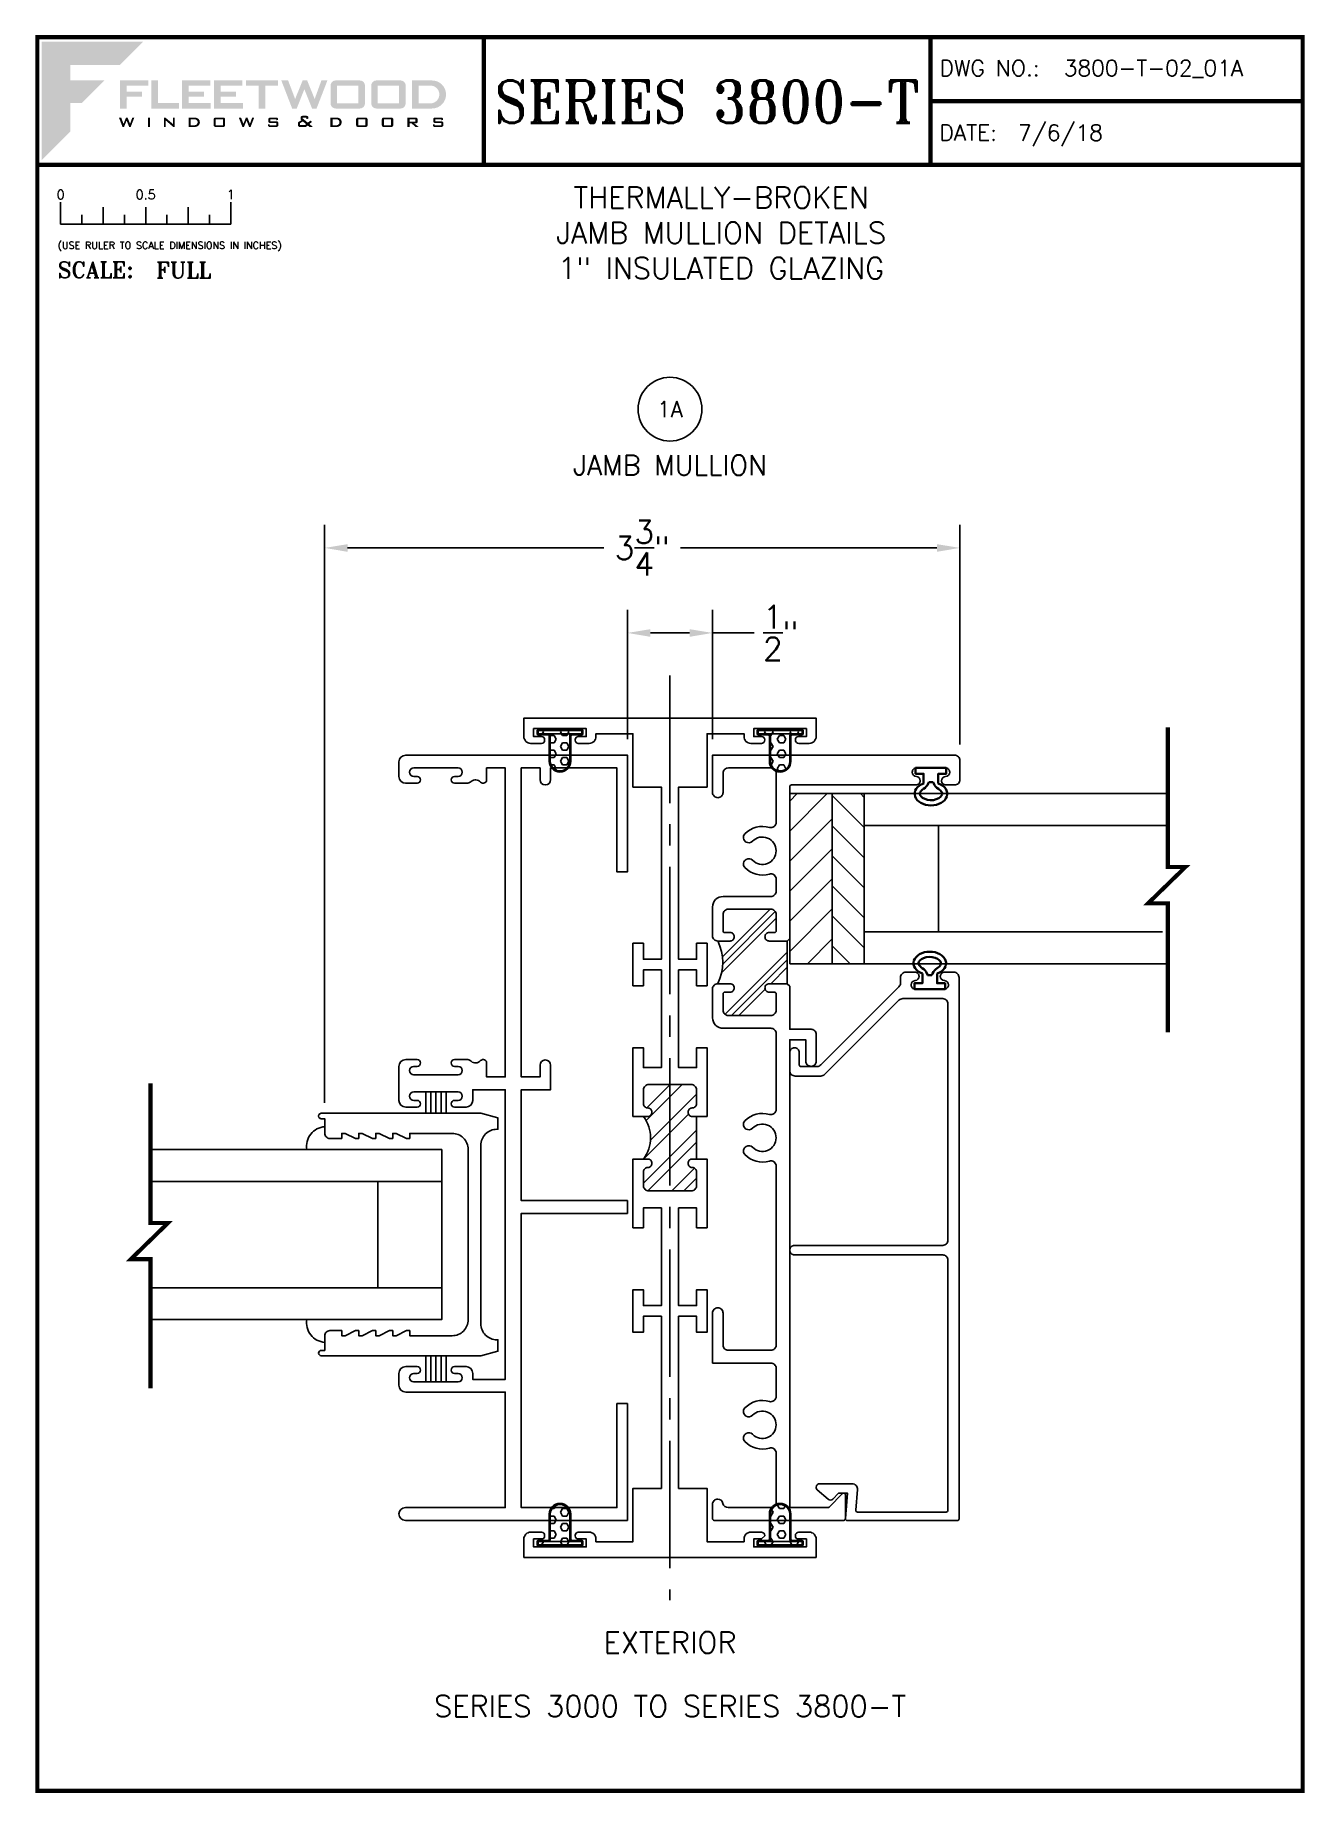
# Paper-space layout 'DETAIL 1A' of a CAD drawing. Extents: x 0.3 to 7.8, y 0.1 to 10.4.
# The model-space entities are those that its viewports show. They can reach past a viewport. Long polylines and large blocks are cut down to what shows.
import ezdxf
from ezdxf.enums import TextEntityAlignment as Align

# ---------------------------------------------------------------- set-up
doc = ezdxf.new("R2010")
doc.units = 0
doc.header["$MEASUREMENT"] = 0
doc.linetypes.add('CENTER2', pattern=[1.125, 0.75, -0.125, 0.125, -0.125])
doc.layers.get('0').update_dxf_attribs({"linetype": 'CONTINUOUS'})
doc.layers.get('Defpoints').update_dxf_attribs({"linetype": 'CONTINUOUS'})
for name, color, linetype in [('Ballons', 7, 'CONTINUOUS'), ('DIM', 7, 'CONTINUOUS'), ('FRAME', 1, 'CONTINUOUS'), ('GLASS', 7, 'CONTINUOUS'), ('SEAL', 7, 'CONTINUOUS'), ('SETTING BLOCKS', 7, 'CONTINUOUS'), ('TEXT', 7, 'CONTINUOUS'), ('VENT', 5, 'CONTINUOUS')]:
    doc.layers.add(name, color=color, linetype=linetype)
doc.layers.add('PROFILE NUMBER', color=150, linetype='CONTINUOUS', lineweight=35)
doc.layers.add('VP', color=40, linetype='CONTINUOUS', plot=False)
doc.layers.get('VP').off()
doc.styles.add('ROMANS', font='romans')
doc.styles.add('ROMANT', font='romant')
doc.styles.add('SIMPLEX-094', font='simplex.shx', dxfattribs={"height": 0.094})
doc.styles.get("Standard").update_dxf_attribs({"font": 'simplex.shx'})
doc.dimstyles.new('FULL SCALE', dxfattribs={"dimscale": 0.75, "dimtxt": 0.18, "dimasz": 0.18, "dimexe": 0.18, "dimexo": 0.125, "dimgap": 0.09, "dimtad": 0, "dimtih": 1, "dimtoh": 1, "dimdec": 4, "dimzin": 0, "dimdsep": 46, "dimlunit": 4, "dimtxsty": 'Standard', "dimcen": 0.09, "dimadec": 0, "dimazin": 0, "dimtfac": 1, "dimtdec": 4, "dimtofl": 0, "dimtmove": 0, "dimatfit": 3, "dimfxl": 0, "dimtolj": 1, "dimtzin": 0, "dimarcsym": 0})

# ---------------------------------------------------------------- blocks, each defined once
blk = doc.blocks.new('sectball')
blk.add_circle((0, 0), 0.125)
blk.add_attdef('NO', text='', height=0.062).set_placement((0, 0), align=Align.MIDDLE_CENTER)
for tag, p in [('LINE1', (0, -0.2588)), ('LINE2', (0, -0.3864)), ('LINE3', (0, -0.5214))]:
    blk.add_attdef(tag, text='', height=0.078).set_placement(p, align=Align.CENTER)
blk = doc.blocks.new('*D125')
at = {"color": 0, "lineweight": -2}
for p, q in [((2.002, 4.171), (2.002, 7.569)), ((5.736, 6.278), (5.736, 7.569)), ((2.137, 7.434), (3.644, 7.434)), ((5.601, 7.434), (4.094, 7.434))]:
    blk.add_line(p, q, dxfattribs=at)
at = {"color": 0}
for points in [[(2.137, 7.456), (2.137, 7.411), (2.002, 7.434)], [(5.601, 7.456), (5.601, 7.411), (5.736, 7.434)]]:
    blk.add_solid(points, dxfattribs=at)
at = {"layer": 'Defpoints', "color": 0}
for p in [(2.002, 7.434), (5.736, 6.184), (2.002, 4.077)]:
    blk.add_point(p, dxfattribs=at)
at = {"color": 0, "insert": (3.869, 7.434), "char_height": 0.135, "attachment_point": 5}
blk.add_mtext('\\A1;3{\\H1.000000x;\\S3/4;}"', dxfattribs=at)
blk = doc.blocks.new('*D126')
at = {"layer": 'Defpoints', "color": 0}
for p in [(4.282, 6.934), (3.782, 6.215), (4.282, 6.215)]:
    blk.add_point(p, dxfattribs=at)
at = {"layer": 'DIM', "color": 0, "lineweight": -2}
for p, q in [((3.782, 6.309), (3.782, 7.069)), ((4.282, 6.309), (4.282, 7.069)), ((3.917, 6.934), (4.147, 6.934)), ((4.282, 6.934), (4.526, 6.934))]:
    blk.add_line(p, q, dxfattribs=at)
at = {"layer": 'DIM', "color": 0}
for points in [[(3.917, 6.956), (3.917, 6.911), (3.782, 6.934)], [(4.147, 6.956), (4.147, 6.911), (4.282, 6.934)]]:
    blk.add_solid(points, dxfattribs=at)
at = {"layer": 'DIM', "color": 0, "insert": (4.683, 6.934), "char_height": 0.135, "attachment_point": 5}
blk.add_mtext('\\A1;{\\H1.000000x;\\S1/2;}"', dxfattribs=at)
blk = doc.blocks.new('Fleetwood_Logo_6-10-15')
h = blk.add_hatch(color=154)
h.dxf.hatch_style = 1
h.paths.add_polyline_path([(0.2526, -0.0017), (0.0019, -0.0017), (0.0019, -0.2942), (0.0725, -0.2236), (0.0725, -0.1535), (0.1007, -0.1535), (0.1567, -0.0976), (0.0725, -0.0976), (0.0725, -0.0596), (0.1946, -0.0596)])
h = blk.add_hatch(color=251)
h.dxf.hatch_style = 1
h.paths.add_polyline_path([(0.2487, -0.1256), (0.2112, -0.1256), (0.2112, -0.1102), (0.2647, -0.1102), (0.2647, -0.0976), (0.1946, -0.0976), (0.1946, -0.1667), (0.2112, -0.1667), (0.2112, -0.1377), (0.2487, -0.1377)])
h = blk.add_hatch(color=251)
h.dxf.hatch_style = 1
h.paths.add_polyline_path([(0.2886, -0.0976), (0.272, -0.0976), (0.272, -0.1667), (0.3401, -0.1667), (0.3401, -0.1535), (0.2886, -0.1535)])
h = blk.add_hatch(color=251)
h.dxf.hatch_style = 1
h.paths.add_polyline_path([(0.4175, -0.0976), (0.3474, -0.0976), (0.3474, -0.1667), (0.4185, -0.1667), (0.4185, -0.1534), (0.364, -0.1534), (0.364, -0.1377), (0.4015, -0.1377), (0.4015, -0.1256), (0.364, -0.1256), (0.364, -0.1102), (0.4175, -0.1102)])
h = blk.add_hatch(color=251)
h.dxf.hatch_style = 1
h.paths.add_polyline_path([(0.4965, -0.0976), (0.4264, -0.0976), (0.4264, -0.1667), (0.4975, -0.1667), (0.4975, -0.1534), (0.443, -0.1534), (0.443, -0.1377), (0.4804, -0.1377), (0.4804, -0.1256), (0.443, -0.1256), (0.443, -0.1102), (0.4965, -0.1102)])
h = blk.add_hatch(color=251)
h.dxf.hatch_style = 1
h.paths.add_polyline_path([(0.5842, -0.0976), (0.5054, -0.0976), (0.5054, -0.1102), (0.5365, -0.1102), (0.5365, -0.1667), (0.5531, -0.1667), (0.5531, -0.1102), (0.5842, -0.1102)])
h = blk.add_hatch(color=251)
h.dxf.hatch_style = 1
h.paths.add_polyline_path([(0.6089, -0.0976), (0.5921, -0.0976), (0.6188, -0.1667), (0.63, -0.1667), (0.6489, -0.1192), (0.6679, -0.1667), (0.6789, -0.1667), (0.7056, -0.0976), (0.6908, -0.0976), (0.6742, -0.1433), (0.6558, -0.0976), (0.6446, -0.0976), (0.6261, -0.1433)])
h = blk.add_hatch(color=251)
h.dxf.hatch_style = 1
h.paths.add_polyline_path([(0.7853, -0.0976), (0.726, -0.0976, 0.414214), (0.7133, -0.1102), (0.7133, -0.154, 0.414214), (0.726, -0.1667), (0.7853, -0.1667, 0.414214), (0.798, -0.154), (0.798, -0.1102, 0.414214)])
h.paths.add_polyline_path([(0.7819, -0.1102), (0.7819, -0.154), (0.7294, -0.154), (0.7294, -0.1102)], flags=16)
h = blk.add_hatch(color=251)
h.dxf.hatch_style = 1
h.paths.add_polyline_path([(0.8856, -0.0976), (0.8262, -0.0976, 0.414214), (0.8136, -0.1102), (0.8136, -0.154, 0.414214), (0.8262, -0.1667), (0.8856, -0.1667, 0.414214), (0.8982, -0.154), (0.8982, -0.1102, 0.414214)])
h.paths.add_polyline_path([(0.8822, -0.1102), (0.8822, -0.154), (0.8296, -0.154), (0.8296, -0.1102)], flags=16)
h = blk.add_hatch(color=251)
h.dxf.hatch_style = 1
h.paths.add_polyline_path([(0.9632, -0.0976), (0.914, -0.0976), (0.914, -0.1667), (0.9632, -0.1667, 1)])
h.paths.add_polyline_path([(0.9301, -0.1102), (0.9593, -0.1102, -1), (0.9593, -0.154), (0.9301, -0.154)], flags=16)
h = blk.add_hatch(color=7)
h.dxf.hatch_style = 1
h.paths.add_polyline_path([(0.2301, -0.1891), (0.2251, -0.1891), (0.2196, -0.2043), (0.2134, -0.1891), (0.2097, -0.1891), (0.2035, -0.2043), (0.1978, -0.1891), (0.1922, -0.1891), (0.2011, -0.2121), (0.2048, -0.2121), (0.2112, -0.1963), (0.2175, -0.2121), (0.2212, -0.2121)])
h = blk.add_hatch(color=7)
h.dxf.hatch_style = 1
h.paths.add_polyline_path([(0.2691, -0.1891), (0.2637, -0.1891), (0.2637, -0.2118), (0.2637, -0.2121), (0.2691, -0.2121)])
h = blk.add_hatch(color=7)
h.dxf.hatch_style = 1
h.paths.add_polyline_path([(0.3077, -0.1964), (0.3259, -0.2121), (0.3298, -0.2121), (0.3298, -0.1891), (0.325, -0.1891), (0.325, -0.2047), (0.3067, -0.1891), (0.3029, -0.1891), (0.3029, -0.2121), (0.3077, -0.2121)])
h = blk.add_hatch(color=7)
h.dxf.hatch_style = 1
h.paths.add_polyline_path([(0.3801, -0.1891), (0.3637, -0.1891), (0.3637, -0.2121), (0.3801, -0.2121, 1)])
h.paths.add_polyline_path([(0.3691, -0.2079), (0.3691, -0.1933), (0.3788, -0.1933, -1), (0.3788, -0.2079)], flags=16)
h = blk.add_hatch(color=7)
h.dxf.hatch_style = 1
h.paths.add_polyline_path([(0.4537, -0.2079), (0.4537, -0.1933, 0.414214), (0.4495, -0.1891), (0.4297, -0.1891, 0.414214), (0.4255, -0.1933), (0.4255, -0.2079, 0.414214), (0.4297, -0.2121), (0.4495, -0.2121, 0.414214)])
h.paths.add_polyline_path([(0.4308, -0.2079), (0.4308, -0.1933), (0.4484, -0.1933), (0.4484, -0.2079)], flags=16)
h = blk.add_hatch(color=7)
h.dxf.hatch_style = 1
h.paths.add_polyline_path([(0.5253, -0.1891), (0.5203, -0.1891), (0.5148, -0.2043), (0.5087, -0.1891), (0.5049, -0.1891), (0.4988, -0.2043), (0.493, -0.1891), (0.4874, -0.1891), (0.4963, -0.2121), (0.5001, -0.2121), (0.5064, -0.1963), (0.5127, -0.2121), (0.5164, -0.2121)])
h = blk.add_hatch(color=7)
h.dxf.hatch_style = 1
h.paths.add_polyline_path([(0.5801, -0.1891), (0.5643, -0.1891, 0.414214), (0.56, -0.1933), (0.56, -0.1981, 0.414214), (0.5643, -0.2024), (0.58, -0.2024), (0.58, -0.2078), (0.5637, -0.2078), (0.5637, -0.2052), (0.5591, -0.2062), (0.5591, -0.2078, 0.414214), (0.5634, -0.2121), (0.5805, -0.2121, 0.414214), (0.5848, -0.2078), (0.5848, -0.2024, 0.414214), (0.5805, -0.1982), (0.5648, -0.1982), (0.5648, -0.193), (0.5798, -0.193), (0.5798, -0.1958), (0.5843, -0.1948), (0.5843, -0.1933, 0.414214)])
h = blk.add_hatch(color=7)
h.dxf.hatch_style = 1
h.paths.add_polyline_path([(0.645, -0.1913, -0.222262), (0.6447, -0.1906), (0.6447, -0.1892), (0.6535, -0.1892), (0.6535, -0.193), (0.6587, -0.1918), (0.6587, -0.189, 0.414214), (0.6544, -0.1847), (0.6437, -0.1847, 0.414214), (0.6394, -0.189), (0.6394, -0.1922, 0.222262), (0.6407, -0.1948), (0.6415, -0.1955), (0.6345, -0.1998, 0.260684), (0.6329, -0.2027), (0.6329, -0.2078, 0.414214), (0.6372, -0.2121), (0.6514, -0.2121, 0.17577), (0.6536, -0.2113), (0.657, -0.2085), (0.6614, -0.2121), (0.6699, -0.2121), (0.6613, -0.2049), (0.6676, -0.1997), (0.6637, -0.1964), (0.6574, -0.2017)])
h.paths.add_polyline_path([(0.6532, -0.2052), (0.6509, -0.2072, -0.17577), (0.6502, -0.2074), (0.6382, -0.2074), (0.6382, -0.2033, -0.260684), (0.6387, -0.2025), (0.6451, -0.1985)], flags=16)
h = blk.add_hatch(color=7)
h.dxf.hatch_style = 1
h.paths.add_polyline_path([(0.7294, -0.1891), (0.713, -0.1891), (0.713, -0.2121), (0.7294, -0.2121, 1)])
h.paths.add_polyline_path([(0.7184, -0.2079), (0.7184, -0.1933), (0.7281, -0.1933, -1), (0.7281, -0.2079)], flags=16)
h = blk.add_hatch(color=7)
h.dxf.hatch_style = 1
h.paths.add_polyline_path([(0.8045, -0.2079), (0.8045, -0.1933, 0.414214), (0.8003, -0.1891), (0.7805, -0.1891, 0.414214), (0.7763, -0.1933), (0.7763, -0.2079, 0.414214), (0.7805, -0.2121), (0.8003, -0.2121, 0.414214)])
h.paths.add_polyline_path([(0.7816, -0.2079), (0.7816, -0.1933), (0.7992, -0.1933), (0.7992, -0.2079)], flags=16)
h = blk.add_hatch(color=7)
h.dxf.hatch_style = 1
h.paths.add_polyline_path([(0.8678, -0.2079), (0.8678, -0.1933, 0.414214), (0.8636, -0.1891), (0.8438, -0.1891, 0.414214), (0.8396, -0.1933), (0.8396, -0.2079, 0.414214), (0.8438, -0.2121), (0.8636, -0.2121, 0.414214)])
h.paths.add_polyline_path([(0.8449, -0.2079), (0.8449, -0.1933), (0.8624, -0.1933), (0.8624, -0.2079)], flags=16)
h = blk.add_hatch(color=7)
h.dxf.hatch_style = 1
h.paths.add_polyline_path([(0.9277, -0.1993), (0.9277, -0.1933, 0.414214), (0.9235, -0.1891), (0.9028, -0.1891), (0.9028, -0.2121), (0.9082, -0.2121), (0.9082, -0.2035), (0.9131, -0.2035), (0.9224, -0.2121), (0.9303, -0.2121), (0.9197, -0.2035), (0.9235, -0.2035, 0.414214)])
h.paths.add_polyline_path([(0.9082, -0.1993), (0.9082, -0.1933), (0.9214, -0.1933, -0.414214), (0.9224, -0.1943), (0.9224, -0.1983, -0.414214), (0.9214, -0.1993)], flags=16)
h = blk.add_hatch(color=7)
h.dxf.hatch_style = 1
h.paths.add_polyline_path([(0.9867, -0.1982), (0.971, -0.1982), (0.971, -0.193), (0.9859, -0.193), (0.9859, -0.1958), (0.9905, -0.1948), (0.9905, -0.1933, 0.414214), (0.9863, -0.1891), (0.9705, -0.1891, 0.414214), (0.9662, -0.1933), (0.9662, -0.1981, 0.414214), (0.9705, -0.2024), (0.9862, -0.2024), (0.9862, -0.2078), (0.9699, -0.2078), (0.9699, -0.2052), (0.9653, -0.2062), (0.9653, -0.2078, 0.414214), (0.9696, -0.2121), (0.9867, -0.2121, 0.414214), (0.991, -0.2078), (0.991, -0.2024, 0.414214)])
blk = doc.blocks.new('A-SIZE_P')
at = {"const_width": 0.025}
blk.add_lwpolyline([(0.313, 0.125), (7.751, 0.125), (7.751, 10.437), (0.313, 10.437)], close=True, dxfattribs=at)
for points in [[(2.938, 10.437), (2.938, 9.687)], [(5.563, 10.437), (5.563, 9.687)], [(5.563, 10.062), (7.751, 10.062)], [(0.313, 9.687), (7.751, 9.687)]]:
    blk.add_lwpolyline(points, dxfattribs=at)
at = {"xscale": 2.387023416083395, "yscale": 2.387023416083395, "zscale": 2.387023416083395}
blk.add_blockref('Fleetwood_Logo_6-10-15', (0.334, 10.416), dxfattribs=at)
for s, style, p in [('DWG NO.:', 'SIMPLEX-094', (5.617, 10.209)), ('DATE:', 'SIMPLEX-094', (5.616, 9.829)), ('SCALE:', 'ROMANT', (0.433, 9.022))]:
    blk.add_text(s, height=0.094, dxfattribs=dict(style=style)).set_placement(p)
for tag, p, style in [('DWG_NO', (6.346, 10.209), 'SIMPLEX-094'), ('DATE', (6.077, 9.829), 'SIMPLEX-094'), ('SCALE', (1.011, 9.02), 'ROMANT')]:
    blk.add_attdef(tag, p, '', height=0.094, dxfattribs=dict(style=style))
for tag, height, style, width, p, p2 in [('DWG_NO_F', 0.094, 'SIMPLEX-094', 1.745692, (6.347, 10.209), (7.683, 10.209)), ('PRODUCT', 0.25, 'ROMANT', 1.390728, (3.001, 9.934), (5.5, 9.934))]:
    blk.add_attdef(tag, text='', height=height, dxfattribs=dict(style=style, width=width)).set_placement(p, p2, align=Align.FIT)
blk = doc.blocks.new('Full')
for p, q in [((0.137, -0.219), (0.137, -0.35)), ((0.262, -0.294), (0.262, -0.35)), ((0.387, -0.249), (0.387, -0.35)), ((0.512, -0.294), (0.512, -0.35)), ((0.637, -0.249), (0.637, -0.35)), ((0.762, -0.294), (0.762, -0.35)), ((0.887, -0.249), (0.887, -0.35)), ((1.012, -0.294), (1.012, -0.35)), ((1.137, -0.219), (1.137, -0.35)), ((0.137, -0.35), (1.137, -0.35))]:
    blk.add_line(p, q)
for s, p in [('0', (0.137, -0.219)), ('0.5', (0.637, -0.219)), ('1', (1.137, -0.219))]:
    blk.add_text(s, height=0.055).set_placement(p, align=Align.BOTTOM_CENTER)
at = {"style": 'ROMANS'}
blk.add_text('(USE RULER TO SCALE DIMENSIONS IN INCHES)', height=0.04115, dxfattribs=at).set_placement((0.12, -0.495))
blk = doc.blocks.new('3801 1 INCH GLASS STOP')
blk.add_lwpolyline([(2.741, 0.327, -0.414214), (2.769, 0.299, -0.414214), (2.741, 0.271), (2.669, 0.271, 0.414214), (2.659, 0.261), (2.659, 0.167, 0.198912), (2.668, 0.145), (3.128, -0.315, 0.198912), (3.15, -0.324), (3.183, -0.324, -0.414214), (3.214, -0.355), (3.214, -0.408, -0.414214), (3.189, -0.433, -0.399638), (3.164, -0.41, 0.400364), (3.139, -0.386, 0.414214), (3.114, -0.411), (3.114, -0.581, 0.414214), (3.139, -0.606), (3.139, -0.606, 0.399638), (3.164, -0.582, -0.399638), (3.189, -0.558, -0.414214), (3.214, -0.583), (3.214, -0.637, -0.414214), (3.183, -0.668), (-0.001, -0.668, -0.414214), (-0.011, -0.658), (-0.011, -0.01, -0.440011), (0, 0), (0.149, -0.013), (0.149, 0.04), (0.115, 0.074, -0.395486), (0.114, 0.102), (0.17, 0.165, -0.691708), (0.205, 0.152), (0.205, -0.04, -0.440011), (0.171, -0.071), (0.05, -0.061, 0.440011), (0.039, -0.071), (0.039, -0.593, 0.414214), (0.049, -0.603), (1.52, -0.603, 0.414214), (1.551, -0.572), (1.551, 0.299, -0.414214), (1.579, 0.327, -0.414214), (1.607, 0.299), (1.607, -0.572, 0.414214), (1.638, -0.603), (3.027, -0.603, 0.414214), (3.058, -0.572), (3.058, -0.337, 0.198912), (3.049, -0.315), (2.612, 0.122, -0.198912), (2.603, 0.144), (2.603, 0.296, -0.414214), (2.634, 0.327)], format="xyb", close=True)
blk = doc.blocks.new('3008 FIXED STILE')
blk.add_lwpolyline([(-0.843, 0.596, 0.414214), (-0.812, 0.565), (-0.743, 0.565), (-0.743, 0.595), (-0.723, 0.595), (-0.663, 0.565), (-0.643, 0.565), (-0.643, 0.595), (-0.623, 0.595), (-0.563, 0.565), (-0.543, 0.565), (-0.543, 0.595), (-0.523, 0.595), (-0.463, 0.565), (-0.443, 0.565), (-0.443, 0.595), (-0.423, 0.595), (-0.363, 0.565), (-0.343, 0.565), (-0.343, 0.595), (-0.094, 0.595, -0.414214), (0, 0.501), (0, -0.501, -0.414214), (-0.094, -0.595), (-0.343, -0.595), (-0.343, -0.565), (-0.363, -0.565), (-0.423, -0.595), (-0.443, -0.595), (-0.443, -0.565), (-0.463, -0.565), (-0.523, -0.595), (-0.543, -0.595), (-0.543, -0.565), (-0.563, -0.565), (-0.623, -0.595), (-0.643, -0.595), (-0.643, -0.565), (-0.663, -0.565), (-0.723, -0.595), (-0.743, -0.595), (-0.743, -0.565), (-0.812, -0.565, 0.414214), (-0.843, -0.596), (-0.843, -0.681), (-0.863, -0.681, 0.999996), (-0.863, -0.713), (0.075, -0.713), (0.175, -0.686205), (0.175, -0.619), (0.169, -0.619, -0.414214), (0.075, -0.525), (0.075, 0.525, -0.414214), (0.169, 0.619), (0.175, 0.619), (0.175, 0.686205), (0.075, 0.713), (-0.862942, 0.713, 1.001828), (-0.863, 0.681), (-0.843, 0.681)], format="xyb", close=True)
blk = doc.blocks.new('A$C3BF656AD')
at = {"layer": 'SETTING BLOCKS'}
h = blk.add_hatch(dxfattribs=at)
h.set_pattern_fill('ANSI31', color=256, scale=0.25, angle=90, style=0)
h.set_pattern_definition([(135, (0.820812, -8.054306), (-0.02209709, -0.02209709), [])])
h.paths.add_polyline_path([(0, 0.0625), (0.25, 0.0625), (0.25, 0.1095), (0, 0.1095)])
h = blk.add_hatch(dxfattribs=at)
h.set_pattern_fill('ANSI31', color=256, scale=0.25, style=0)
h.set_pattern_definition([(45, (-2.098375, -8.085556), (-0.02209709, 0.02209709), [])])
h.paths.add_polyline_path([(0, 0), (0.25, 0), (0.25, 0.0625), (0, 0.0625)])
for points in [[(0, 0.0625), (0, 0.1095), (0.25, 0.1095), (0.25, 0.0625)], [(0, 0), (0, 0.0625), (0.25, 0.0625), (0.25, 0)]]:
    blk.add_lwpolyline(points, close=True, dxfattribs=at)
blk = doc.blocks.new('3082 THERMAL MULLION')
h = blk.add_hatch()
h.set_pattern_fill('ANSI32', color=256, scale=0.4, style=0)
h.set_pattern_definition([(45, (-18.90285, -1.32658), (-0.106066, 0.106066), []), (45, (-18.83214, -1.32658), (-0.106066, 0.106066), [])])
h.paths.add_polyline_path([(0.156, 2.5935), (0.131, 2.5935, -0.414214), (0.106, 2.6185), (0.106, 2.6195, -0.414214), (0.13, 2.6435), (0.131, 2.6435, 0.414214), (0.156, 2.6685), (0.156, 2.7505, 0.414214), (0.125, 2.7815), (-0.125, 2.7815, 0.414214), (-0.156, 2.7505), (-0.156, 2.6685, 0.414214), (-0.131, 2.6435), (-0.13, 2.6435, -0.414214), (-0.106, 2.6195), (-0.106, 2.6185, -0.414214), (-0.131, 2.5935), (-0.156, 2.5935, -0.330037), (-0.156, 2.3435), (-0.131, 2.3435, -0.414214), (-0.106, 2.3185), (-0.106, 2.3175, -0.414214), (-0.13, 2.2935), (-0.131, 2.2935, 0.414214), (-0.156, 2.2685), (-0.156, 2.1865, 0.414214), (-0.125, 2.1555), (0.125, 2.1555, 0.414214), (0.156, 2.1865), (0.156, 2.2685, 0.414214), (0.131, 2.2935), (0.13, 2.2935, -0.414214), (0.106, 2.3175), (0.106, 2.3185, -0.414214), (0.131, 2.3435), (0.156, 2.3435)])
blk.add_line((0.156, 2.3435), (0.156, 2.5935))
for points in [[(-0.218, 4.531), (-0.05, 4.531), (-0.05, 3.518), (-0.156, 3.518), (-0.156, 3.612), (-0.218, 3.612), (-0.218, 3.362), (-0.156, 3.362), (-0.156, 3.456), (-0.05, 3.456), (-0.05, 2.8815), (-0.156, 2.8815), (-0.156, 2.9975), (-0.218, 2.9975), (-0.218, 2.5935), (-0.131, 2.5935, 0.414214), (-0.106, 2.6185), (-0.106, 2.6195, 0.414214), (-0.13, 2.6435), (-0.131, 2.6435, -0.414214), (-0.156, 2.6685), (-0.156, 2.7505, -0.414214), (-0.125, 2.7815), (0.125, 2.7815, -0.414214), (0.156, 2.7505), (0.156, 2.6685, -0.414214), (0.131, 2.6435), (0.13, 2.6435, 0.414214), (0.106, 2.6195), (0.106, 2.6185, 0.414214), (0.131, 2.5935), (0.218, 2.5935), (0.218, 2.9975), (0.156, 2.9975), (0.156, 2.8815), (0.05, 2.8815), (0.05, 3.456), (0.156, 3.456), (0.156, 3.362), (0.218, 3.362), (0.218, 3.612), (0.156, 3.612), (0.156, 3.518), (0.05, 3.518), (0.05, 4.531), (0.218, 4.531), (0.218, 4.844), (0.435, 4.844), (0.435, 4.828, 0.414214), (0.475, 4.788), (0.537, 4.788, 0.414214), (0.557, 4.808), (0.557, 4.809, 0.414214), (0.538, 4.828), (0.492, 4.828), (0.492, 4.875), (0.802, 4.875), (0.802, 4.828), (0.755, 4.828, 0.414214), (0.737, 4.81), (0.737, 4.808, 0.414214), (0.757, 4.788), (0.819, 4.788, 0.414214), (0.859, 4.828), (0.859, 4.937), (-0.859, 4.937), (-0.859, 4.828, 0.414214), (-0.819, 4.788), (-0.755, 4.788, 0.414214), (-0.737, 4.806), (-0.737, 4.81, 0.414214), (-0.755, 4.828), (-0.802, 4.828), (-0.802, 4.875), (-0.492, 4.875), (-0.492, 4.828), (-0.539, 4.828, 0.414214), (-0.557, 4.81), (-0.557, 4.806, 0.414214), (-0.539, 4.788), (-0.475, 4.788, 0.414214), (-0.435, 4.828), (-0.435, 4.844), (-0.218, 4.844)], [(0.557, 0.128), (0.557, 0.129, 0.414214), (0.537, 0.149), (0.475, 0.149, 0.414214), (0.435, 0.109), (0.435, 0.093), (0.218, 0.093), (0.218, 0.406), (0.05, 0.406), (0.05, 1.419), (0.156, 1.419), (0.156, 1.325), (0.218, 1.325), (0.218, 1.575), (0.156, 1.575), (0.156, 1.481), (0.05, 1.481), (0.05, 2.0555), (0.156, 2.0555), (0.156, 1.9395), (0.218, 1.9395), (0.218, 2.3435), (0.131, 2.3435, 0.414214), (0.106, 2.3185), (0.106, 2.3175, 0.414214), (0.13, 2.2935), (0.131, 2.2935, -0.414214), (0.156, 2.2685), (0.156, 2.1865, -0.414214), (0.125, 2.1555), (-0.125, 2.1555, -0.414214), (-0.156, 2.1865), (-0.156, 2.2685, -0.414214), (-0.131, 2.2935), (-0.13, 2.2935, 0.414214), (-0.106, 2.3175), (-0.106, 2.3185, 0.414214), (-0.131, 2.3435), (-0.218, 2.3435), (-0.218, 1.9395), (-0.156, 1.9395), (-0.156, 2.0555), (-0.05, 2.0555), (-0.05, 1.481), (-0.156, 1.481), (-0.156, 1.575), (-0.218, 1.575), (-0.218, 1.325), (-0.156, 1.325), (-0.156, 1.419), (-0.05, 1.419), (-0.05, 0.406), (-0.218, 0.406), (-0.218, 0.093), (-0.435, 0.093), (-0.435, 0.109, 0.414214), (-0.475, 0.149), (-0.539, 0.149, 0.414214), (-0.557, 0.131), (-0.557, 0.127, 0.414214), (-0.539, 0.109), (-0.492, 0.109), (-0.492, 0.062), (-0.802, 0.062), (-0.802, 0.109), (-0.755, 0.109, 0.414214), (-0.737, 0.127), (-0.737, 0.131, 0.414214), (-0.755, 0.149), (-0.819, 0.149, 0.414214), (-0.859, 0.109), (-0.859, 0), (0.859, 0), (0.859, 0.109, 0.414214), (0.819, 0.149), (0.757, 0.149, 0.414214), (0.737, 0.129), (0.737, 0.127, 0.414214), (0.755, 0.109), (0.802, 0.109), (0.802, 0.062), (0.492, 0.062), (0.492, 0.109), (0.538, 0.109)]]:
    blk.add_lwpolyline(points, format="xyb", close=True)
blk.add_arc((-0.3247, 2.4685), 0.21, 323.47039, 36.52961)
blk = doc.blocks.new('19120')
h = blk.add_hatch()
h.set_pattern_fill('HEX', scale=0.2)
h.paths.add_polyline_path([(-11.951, 24.705), (-11.951, 24.713, 1.000794), (-12.065, 24.714), (-12.065, 24.566, -0.414214), (-12.078, 24.553), (-11.938, 24.553, -0.414214), (-11.951, 24.566)])
h.paths.add_polyline_path([(-11.879, 24.55, 0.414214), (-11.882, 24.553), (-12.078, 24.553), (-12.133, 24.553, 0.414214), (-12.137, 24.55), (-12.137, 24.537, 0.414214), (-12.133, 24.533), (-11.882, 24.533, 0.414214), (-11.879, 24.537)])
for p, q in [((-12.071, 24.714), (-12.071, 24.566)), ((-12.065, 24.714), (-12.065, 24.566)), ((-11.951, 24.713), (-11.951, 24.705)), ((-11.945, 24.714), (-11.945, 24.566)), ((-11.951, 24.705), (-11.951, 24.566)), ((-12.143, 24.534), (-12.143, 24.552)), ((-12.137, 24.55), (-12.137, 24.537)), ((-12.136, 24.559), (-12.078, 24.559)), ((-12.136, 24.527), (-12.049, 24.527)), ((-12.078, 24.553), (-12.133, 24.553)), ((-12.133, 24.533), (-11.882, 24.533)), ((-12.078, 24.553), (-11.882, 24.553)), ((-12.043, 24.527), (-12.049, 24.533)), ((-12.043, 24.521), (-12.049, 24.527)), ((-12.043, 24.527), (-12.043, 24.533)), ((-12.043, 24.527), (-11.88, 24.527)), ((-11.973, 24.521), (-12.043, 24.521)), ((-11.973, 24.521), (-11.973, 24.527)), ((-11.938, 24.559), (-11.88, 24.559)), ((-11.879, 24.537), (-11.879, 24.55)), ((-11.873, 24.552), (-11.873, 24.534))]:
    blk.add_line(p, q)
for centre, radius, start, end in [((-12.008, 24.714), 0.063, 0, 180), ((-12.008, 24.714), 0.057, 359.3779, 179.3779), ((-12.136, 24.552), 0.007, 90, 180), ((-12.136, 24.534), 0.007, 180, 270), ((-12.133, 24.55), 0.0035, 90, 180), ((-12.133, 24.537), 0.0035, 180, 270), ((-11.938, 24.566), 0.013, 180, 270), ((-11.938, 24.566), 0.007, 180, 270.0001), ((-11.882, 24.537), 0.0035, 270, 0), ((-11.88, 24.534), 0.007, 270, 0)]:
    blk.add_arc(centre, radius, start, end)
at = {"extrusion": (0, 0, -1)}
for centre, radius, start, end in [((12.078, 24.566), 0.007, 180, 270), ((12.078, 24.566), 0.013, 180, 270.0001), ((11.882, 24.55), 0.0035, 90, 180), ((11.88, 24.552), 0.007, 90, 180)]:
    blk.add_arc(centre, radius, start, end, dxfattribs=at)
blk = doc.blocks.new('*U110')
h = blk.add_hatch()
h.set_pattern_fill('HEX', scale=0.2)
h.paths.add_polyline_path([(-11.951, 24.35), (-11.951, 24.342, -1.000794), (-12.065, 24.34), (-12.065, 24.488, 0.414214), (-12.078, 24.501), (-11.938, 24.501, 0.414214), (-11.951, 24.488)])
h.paths.add_polyline_path([(-11.879, 24.505, -0.414214), (-11.882, 24.501), (-12.078, 24.501), (-12.133, 24.501, -0.414214), (-12.137, 24.505), (-12.137, 24.518, -0.414214), (-12.133, 24.521), (-11.882, 24.521, -0.414214), (-11.879, 24.518)])
for p, q in [((-12.143, 24.52), (-12.143, 24.502)), ((-12.137, 24.505), (-12.137, 24.518)), ((-12.136, 24.527), (-12.049, 24.527)), ((-12.133, 24.521), (-11.882, 24.521)), ((-12.078, 24.501), (-12.133, 24.501)), ((-12.078, 24.501), (-11.882, 24.501)), ((-12.043, 24.533), (-12.049, 24.527)), ((-12.043, 24.527), (-12.049, 24.521)), ((-11.973, 24.533), (-12.043, 24.533)), ((-12.043, 24.527), (-11.88, 24.527)), ((-12.043, 24.527), (-12.043, 24.521)), ((-11.973, 24.533), (-11.973, 24.527)), ((-11.879, 24.518), (-11.879, 24.505)), ((-11.873, 24.502), (-11.873, 24.52)), ((-12.136, 24.495), (-12.078, 24.495)), ((-12.071, 24.34), (-12.071, 24.488)), ((-12.065, 24.34), (-12.065, 24.488)), ((-11.951, 24.35), (-11.951, 24.488)), ((-11.945, 24.34), (-11.945, 24.488)), ((-11.938, 24.495), (-11.88, 24.495)), ((-11.951, 24.342), (-11.951, 24.35))]:
    blk.add_line(p, q)
for centre, radius, start, end in [((-12.136, 24.52), 0.007, 90, 180), ((-12.136, 24.502), 0.007, 180, 270), ((-12.133, 24.518), 0.0035, 90, 180), ((-12.133, 24.505), 0.0035, 180, 270), ((-11.938, 24.488), 0.013, 90, 180), ((-11.882, 24.518), 0.0035, 0, 90), ((-11.88, 24.52), 0.007, 0, 90), ((-11.938, 24.488), 0.007, 89.9999, 180), ((-12.008, 24.34), 0.063, 180, 0), ((-12.008, 24.341), 0.057, 180.6221, 0.6221)]:
    blk.add_arc(centre, radius, start, end)
at = {"extrusion": (0, 0, -1)}
for centre, radius, start, end in [((12.078, 24.488), 0.013, 89.9999, 180), ((11.882, 24.505), 0.0035, 180, 270), ((11.88, 24.502), 0.007, 180, 270), ((12.078, 24.488), 0.007, 90, 180)]:
    blk.add_arc(centre, radius, start, end, dxfattribs=at)
blk = doc.blocks.new('*U139')
at = {"layer": 'PROFILE NUMBER', "color": 5}
for p, q in [((-0.016, 0.092), (-0.013, 0.083)), ((-0.013, 0.083), (0.013, 0.083)), ((0.013, 0.083), (0.016, 0.092))]:
    blk.add_line(p, q, dxfattribs=at)
blk.add_lwpolyline([(-0.043, 0.091), (-0.043, 0.034), (-0.09, 0.034), (-0.09, 0), (0.09, 0), (0.09, 0.034), (0.043, 0.034), (0.043, 0.091)], dxfattribs=at)
for centre, start, end in [((-0.073, 0.071), 19.8289, 61.175), ((0.073, 0.071), 118.7633, 160.1945)]:
    blk.add_arc(centre, 0.06, start, end, dxfattribs=at)
blk.add_ellipse((0, 0.152), major_axis=(-0.0958, 0), ratio=0.712114, start_param=2.033109, end_param=7.391692, dxfattribs=at)
blk.add_open_spline([(0.044, 0.124), (0.053, 0.129), (0.059, 0.135), (0.069, 0.15), (0.068, 0.157), (0.049, 0.179), (0.027, 0.189), (-0.021, 0.191), (-0.045, 0.181), (-0.067, 0.16), (-0.068, 0.152), (-0.061, 0.137), (-0.054, 0.129), (-0.044, 0.124)], degree=3, knots=[2.2211, 2.2211, 2.2211, 2.2211, 2.727733, 2.727733, 3.7005, 3.7005, 4.673268, 4.673268, 5.646035, 5.646035, 6.618803, 6.618803, 7.203997, 7.203997, 7.203997, 7.203997], dxfattribs=at)
blk = doc.blocks.new('3809 BLOCK FRAME')
h = blk.add_hatch()
h.set_pattern_fill('PLAST', color=256, angle=45, style=0)
h.set_pattern_definition([(45, (-4.25098, -6.643), (-0.176777, 0.176777), []), (45, (-4.27308, -6.6209), (-0.176777, 0.176777), []), (45, (-4.29517, -6.5988), (-0.176777, 0.176777), [])])
edge = h.paths.add_edge_path()
edge.add_arc((-0.937, 0.093), 0.031, 270, 360, ccw=False)
edge.add_line((-0.937, 0.062), (-1.033, 0.062))
edge.add_arc((-1.033, 0.072), 0.01, 180, 270, ccw=False)
edge.add_line((-1.043, 0.072), (-1.043, 0.103))
edge.add_arc((-1.068, 0.103), 0.025, 360, 450)
edge.add_arc((-1.068, 0.103), 0.025, 90, 180)
edge.add_line((-1.093, 0.103), (-1.093, 0.031))
edge.add_arc((-1.218, -0.221), 0.281, 63.5092, 116.4908)
edge.add_line((-1.344, 0.031), (-1.344, 0.103))
edge.add_arc((-1.369, 0.103), 0.025, 0, 90)
edge.add_arc((-1.369, 0.103), 0.025, 90, 180)
edge.add_line((-1.394, 0.103), (-1.394, 0.072))
edge.add_arc((-1.404, 0.072), 0.01, 270, 360, ccw=False)
edge.add_line((-1.404, 0.062), (-1.5, 0.062))
edge.add_arc((-1.5, 0.093), 0.031, 180, 270, ccw=False)
edge.add_line((-1.531, 0.093), (-1.531, 0.343))
edge.add_arc((-1.5, 0.343), 0.031, 90, 180, ccw=False)
edge.add_line((-1.5, 0.374), (-1.404, 0.374))
edge.add_arc((-1.404, 0.364), 0.01, 0, 90, ccw=False)
edge.add_line((-1.394, 0.364), (-1.394, 0.333))
edge.add_arc((-1.369, 0.333), 0.025, 180, 270)
edge.add_arc((-1.369, 0.333), 0.025, 270, 360)
edge.add_line((-1.344, 0.333), (-1.344, 0.439))
edge.add_line((-1.344, 0.439), (-1.093, 0.439))
edge.add_line((-1.093, 0.439), (-1.093, 0.333))
edge.add_arc((-1.068, 0.333), 0.025, 180, 270)
edge.add_arc((-1.068, 0.333), 0.025, 270, 360)
edge.add_line((-1.043, 0.333), (-1.043, 0.364))
edge.add_arc((-1.033, 0.364), 0.01, 90, 180, ccw=False)
edge.add_line((-1.033, 0.374), (-0.937, 0.374))
edge.add_arc((-0.937, 0.343), 0.031, 0, 90, ccw=False)
edge.add_line((-0.906, 0.343), (-0.906, 0.093))
blk.add_line((-1.093, 0.439), (-1.344, 0.439))
for points in [[(-1.093, 0.439), (-1.093, 0.333, 0.414214), (-1.068, 0.308, 0.414214), (-1.043, 0.333), (-1.043, 0.364, -0.414214), (-1.033, 0.374), (-0.937, 0.374, -0.414214), (-0.906, 0.343), (-0.906, 0.093, -0.414214), (-0.937, 0.062), (-1.033, 0.062, -0.414214), (-1.043, 0.072), (-1.043, 0.103, 0.414214), (-1.068, 0.128), (-1.068, 0.128, 0.414214), (-1.093, 0.103), (-1.093, 0.031, 0.414214), (-1.062, 0), (-0.893, 0, 0.414214), (-0.831, 0.062), (-0.831, 0.343, -0.414214), (-0.8, 0.374), (-0.729, 0.374, -0.5024), (-0.699, 0.334, 0.280293), (-0.661, 0.19, 0.498955), (-0.613, 0.198), (-0.613, 0.198, 0.334263), (-0.618, 0.235, -2.470836), (-0.506, 0.235, 0.334263), (-0.511, 0.198, 0.498955), (-0.463, 0.19, 0.280293), (-0.425, 0.334, -0.5024), (-0.395, 0.374), (-0.106, 0.374, -0.414214), (-0.075, 0.343), (-0.075, 0.093, -0.414214), (-0.106, 0.062), (-0.219, 0.062, 0.414214), (-0.25, 0.031, 0.414214), (-0.219, 0), (0, 0), (0, 1.423, 0.414214), (-0.031, 1.454), (-0.144, 1.454, 0.414214), (-0.175, 1.423), (-0.175, 1.371, 0.414214), (-0.15, 1.346), (-0.15, 1.346, 0.399638), (-0.125, 1.37, -0.399638), (-0.1, 1.394), (-0.1, 1.394, -0.414214), (-0.075, 1.369), (-0.075, 1.199, -0.414214), (-0.1, 1.174), (-0.1, 1.174, -0.399638), (-0.125, 1.198, 0.399638), (-0.15, 1.221, 0.414214), (-0.175, 1.196), (-0.175, 0.464, -0.414214), (-0.185, 0.454), (-1.078, 0.454), (-1.093, 0.439)], [(-1.344, 0.439), (-1.344, 0.439), (-1.359, 0.454), (-1.612, 0.454), (-1.612, 0.579, 0.414214), (-1.643, 0.61), (-1.799, 0.61, 0.414214), (-1.83, 0.579, 0.414214), (-1.799, 0.548), (-1.674, 0.548), (-1.674, 0.454), (-4.425, 0.454), (-4.425, 0.678, -0.198912), (-4.422, 0.685), (-4.343, 0.764, 0.668179), (-4.35, 0.781), (-4.49, 0.781, 0.414214), (-4.5, 0.771), (-4.5, 0.01, 0.414214), (-4.49, 0), (-4.406, 0, 0.414214), (-4.375, 0.031, 0.358249), (-4.4, 0.061, -0.358249), (-4.425, 0.092), (-4.425, 0.343, -0.414214), (-4.394, 0.374), (-4.105, 0.374, -0.5024), (-4.075, 0.334, 0.280293), (-4.037, 0.19, 0.498955), (-3.989, 0.198, 0.334263), (-3.994, 0.235, -2.470836), (-3.882, 0.235, 0.334263), (-3.887, 0.198, 0.498955), (-3.839, 0.19, 0.280293), (-3.801, 0.334, -0.5024), (-3.771, 0.374), (-3.606, 0.374, -0.414214), (-3.575, 0.343), (-3.575, 0), (-3.281, 0, 0.414214), (-3.25, 0.031, 0.414214), (-3.281, 0.062), (-3.469, 0.062, -0.414214), (-3.5, 0.093), (-3.5, 0.343, -0.414214), (-3.469, 0.374), (-2.417, 0.374, -0.5024), (-2.387, 0.334, 0.280293), (-2.349, 0.19, 0.498955), (-2.301, 0.198, 0.334263), (-2.306, 0.235, -2.470836), (-2.194, 0.235, 0.334263), (-2.199, 0.198, 0.498955), (-2.151, 0.19, 0.280293), (-2.113, 0.334, -0.5024), (-2.083, 0.374), (-1.637, 0.374, -0.414214), (-1.606, 0.343), (-1.606, 0.062, 0.414214), (-1.544, 0), (-1.375, 0, 0.414214), (-1.344, 0.031), (-1.344, 0.103, 0.414214), (-1.369, 0.128, 0.414214), (-1.394, 0.103), (-1.394, 0.072, -0.414214), (-1.404, 0.062), (-1.5, 0.062, -0.414214), (-1.531, 0.093), (-1.531, 0.343, -0.414214), (-1.5, 0.374), (-1.404, 0.374, -0.414214), (-1.394, 0.364), (-1.394, 0.333, 0.414214), (-1.369, 0.308, 0.414214), (-1.344, 0.333), (-1.344, 0.439)]]:
    blk.add_lwpolyline(points, format="xyb")
blk.add_arc((-1.218, -0.221), 0.281, 63.5092, 116.4908)

msp = doc.modelspace()

# ---------------------------------------------------------------- linework, layer by layer
at = {"color": 1}
msp.add_lwpolyline([(0.80379, 12.79705), (0.80379, 12.71455), (0.91379, 12.71455), (0.91379, 14.53205), (0.80379, 14.53205), (0.80379, 14.46205, -0.68850026), (0.76889, 14.44872, 0.41216672), (0.71261, 14.45205, -0.18267581), (0.68616, 14.44205), (0.61579, 14.44205, -1), (0.61579, 14.48205), (0.63579, 14.48205, 1), (0.63579, 14.53205), (0.37579, 14.53205, 1), (0.37579, 14.48205), (0.39579, 14.48205, -1), (0.39579, 14.44205), (0.32879, 14.44205, -0.41421356), (0.28879, 14.48205), (0.28879, 14.56705, -0.41421356), (0.32879, 14.60705), (1.63179, 14.60705), (1.63179, 13.92005), (1.56979, 13.92005), (1.56979, 14.53205), (1.17979, 14.53205), (1.17979, 14.46305, -1), (1.11779, 14.46305), (1.11779, 14.53205), (1.00779, 14.53205), (1.00779, 12.71455), (1.11779, 12.71455), (1.11779, 12.78355, -0.9999993), (1.17979, 12.78355), (1.17979, 12.63955), (1.00779, 12.63955), (1.00779, 11.98705), (1.63179, 11.98705), (1.63179, 11.91205), (1.00779, 11.91205), (1.00779, 10.18205), (1.56979, 10.18205), (1.56979, 10.79405), (1.63179, 10.79405), (1.63179, 10.10705), (0.32629, 10.10705, -0.99999893), (0.32629, 10.18205), (0.91379, 10.18205), (0.91379, 10.86105), (0.32879, 10.86105, -0.41421356), (0.28879, 10.90105), (0.28879, 10.97105, -0.41421356), (0.32879, 11.01105), (0.39579, 11.01105, -1), (0.39579, 10.97105), (0.37579, 10.97105, 1), (0.37579, 10.92105), (0.63579, 10.92105, 1), (0.63579, 10.97105), (0.61579, 10.97105, -1), (0.61579, 11.01105), (0.68279, 11.01105, -0.41421356), (0.72279, 10.97105), (0.72279, 10.93605), (0.91379, 10.93605), (0.91379, 12.63955), (0.72279, 12.63955), (0.72279, 12.62705), (0.72279, 12.57705, -0.41421356), (0.68279, 12.53705), (0.61579, 12.53705, -1), (0.61579, 12.57705), (0.63579, 12.57705, 1), (0.63579, 12.62705), (0.37579, 12.62705, 1), (0.37579, 12.57705), (0.39579, 12.57705, -1), (0.39579, 12.53705), (0.32879, 12.53705, -0.41421356), (0.28879, 12.57705), (0.28879, 12.77705, -0.41421356), (0.32879, 12.81705), (0.39579, 12.81705, -1), (0.39579, 12.77705), (0.37579, 12.77705, 1), (0.37579, 12.72705), (0.63579, 12.72705, 1), (0.63579, 12.77705), (0.61579, 12.77705, -1), (0.61579, 12.81705), (0.68616, 12.81705, -0.18267581), (0.71261, 12.80705, 0.41216672), (0.76889, 12.81039, -0.68850026)], format="xyb", close=True, dxfattribs=at)
at = {"layer": 'DIM', "linetype": 'CENTER2'}
msp.add_line((1.88179, 15.07555), (1.88179, 9.63855), dxfattribs=at)
at = {"layer": 'GLASS'}
for p, q in [((3.02379, 14.38078), (3.02379, 13.38078)), ((3.02379, 14.38078), (4.80812, 14.38078)), ((3.02379, 14.19328), (4.80812, 14.19328)), ((3.46079, 13.56828), (3.46079, 14.19328)), ((3.02379, 13.56828), (4.77612, 13.56828)), ((3.02379, 13.38078), (4.80812, 13.38078))]:
    msp.add_line(p, q, dxfattribs=at)
at = {"layer": 'GLASS', "color": 7}
for p, q in [((-1.17157, 12.1003), (0.53971, 12.1003)), ((0.16471, 12.1003), (0.16471, 11.7878)), ((0.16471, 11.4753), (0.16471, 11.7878)), ((-1.17157, 11.4753), (0.53971, 11.4753))]:
    msp.add_line(p, q, dxfattribs=at)
at = {"layer": 'GLASS', "const_width": 0.024}
for points in [[(4.80812, 12.9765), (4.80812, 13.7361), (4.69242, 13.7361), (4.91066, 13.94859), (4.80812, 13.94859), (4.80812, 14.7707)], [(-1.17157, 10.88352), (-1.17157, 11.64312), (-1.28728, 11.64312), (-1.06903, 11.85562), (-1.17157, 11.85562), (-1.17157, 12.67772)]]:
    msp.add_lwpolyline(points, dxfattribs=at)
at = {"layer": 'GLASS', "color": 7}
msp.add_lwpolyline([(-1.17157, 11.2878), (0.53971, 11.2878), (0.53971, 11.7878), (0.53971, 12.2878), (-1.17157, 12.2878)], dxfattribs=at)
at = {"layer": 'GLASS'}
for centre, start, end in [((-0.13843, 12.30644), 94.622665, 189.241042), ((-0.13843, 11.26916), 170.758958, 265.377335)]:
    msp.add_arc(centre, 0.11608, start, end, dxfattribs=at)
at = {"layer": 'SEAL'}
for p, q in [((0.44579, 12.5008), (0.44579, 12.62705)), ((0.47579, 12.5008), (0.47579, 12.62705)), ((0.50579, 12.5008), (0.50579, 12.62705)), ((0.53579, 12.5008), (0.53579, 12.62705)), ((0.56579, 12.5008), (0.56579, 12.62705)), ((0.44579, 10.92105), (0.44579, 11.0748)), ((0.47579, 10.92105), (0.47579, 11.0748)), ((0.50579, 10.92105), (0.50579, 11.0748)), ((0.53579, 10.92105), (0.53579, 11.0748)), ((0.56579, 10.92105), (0.56579, 11.0748))]:
    msp.add_line(p, q, dxfattribs=at)

# ---------------------------------------------------------------- block references
at = {"color": 7, "rotation": 180}
for name, p in [('19120', (-10.77289, 39.28495)), ('19120', (-9.47889, 39.28495)), ('*U110', (-10.77289, 34.48395)), ('*U110', (-9.47889, 34.48395))]:
    msp.add_blockref(name, p, dxfattribs=at)
at = {"layer": 'FRAME'}
msp.add_blockref('3082 THERMAL MULLION', (1.88179, 9.88855), dxfattribs=at)
at = {"layer": 'FRAME', "xscale": -1, "rotation": 270}
msp.add_blockref('3809 BLOCK FRAME', (2.13179, 14.60705), dxfattribs=at)
at = {"layer": 'FRAME', "rotation": 90}
msp.add_blockref('3801 1 INCH GLASS STOP', (2.91279, 10.11705), dxfattribs=at)
at = {"layer": 'TEXT', "rotation": 180}
msp.add_blockref('*U139', (3.41579, 14.53205), dxfattribs=at)
at = {"layer": 'TEXT', "xscale": -4, "yscale": 4, "zscale": 4, "rotation": 270}
msp.add_blockref('A$C3BF656AD', (2.58579, 13.38078), dxfattribs=at)
at = {"layer": 'TEXT', "xscale": -1}
msp.add_blockref('*U139', (3.40876, 13.23118), dxfattribs=at)
at = {"layer": 'VENT'}
msp.add_blockref('3008 FIXED STILE', (0.69521, 11.7878), dxfattribs=at)

psp = doc.layouts.new('DETAIL 1A')

# ---------------------------------------------------------------- block references
at = {"layer": 'Ballons'}
ref = psp.add_blockref('A-SIZE_P', (0, 0), dxfattribs=at)
ref.add_attrib('DATE', '7/6/18', (6.077412, 9.828844), dxfattribs={"layer": '0', "height": 0.094, "style": 'SIMPLEX-094'})
ref.add_attrib('SCALE', 'FULL', (1.011009, 9.020349), dxfattribs={"layer": '0', "height": 0.094, "style": 'ROMANT'})
ref.add_attrib('PRODUCT', 'SERIES 3800-T', dxfattribs={"layer": '0', "height": 0.25, "style": 'ROMANT', "width": 0.807692}).set_placement((3.0005, 9.933516), (5.5005, 9.933516), align=Align.FIT)
ref.add_attrib('DWG_NO', '3800-T-02_01A', (6.346342, 10.208791), dxfattribs={"layer": '0', "height": 0.094, "style": 'SIMPLEX-094'})
psp.add_blockref('Full', (0.313, 9.687), dxfattribs=at)
at = {"layer": 'TEXT', "xscale": 1.5, "yscale": 1.5, "zscale": 1.5}
psp.add_blockref('sectball', (4.032, 8.249814), dxfattribs=at).add_auto_attribs({'NO': '1A', 'LINE1': 'JAMB MULLION'})

# ---------------------------------------------------------------- texts
at = {"layer": 'TEXT', "color": 7}
for s, p in [('EXTERIOR', (4.032, 0.996629)), ('SERIES 3000 TO SERIES 3800-T', (4.032, 0.621629))]:
    psp.add_text(s, height=0.125, dxfattribs=at).set_placement(p, align=Align.MIDDLE_CENTER)
at = {"layer": 'TEXT', "color": 7, "insert": (4.332682, 9.287036), "char_height": 0.125, "width": 2.37843137, "attachment_point": 5}
psp.add_mtext('THERMALLY-BROKEN\\PJAMB MULLION DETAILS\\P1" INSULATED GLAZING', dxfattribs=at)

# ---------------------------------------------------------------- dimensions: what is measured, and where the dimension line sits
dim = psp.add_linear_dim(base=(2.002419, 7.433629), p1=(5.736, 6.184129), p2=(2.002419, 4.076879), angle=180, dimstyle='FULL SCALE')
dim.commit()
dim.dimension.update_dxf_attribs({"geometry": '*D125', "text_midpoint": (3.869209, 7.433629)})
at = {"layer": 'DIM'}
dim = psp.add_linear_dim(base=(4.282, 6.933629), p1=(3.782, 6.215129), p2=(4.282, 6.215129), dimstyle='FULL SCALE', override={"dimlfac": -1}, dxfattribs=at)
dim.commit()
dim.dimension.update_dxf_attribs({"geometry": '*D126', "text_midpoint": (4.683151, 6.933629), "dimtype": 160})

# ---------------------------------------------------------------- viewports
at = {"layer": 'VP'}
psp.add_viewport(center=(3.969282, 4.125064), size=(6.454546, 6.16448918), view_center_point=(1.819075, 12.516988), view_height=6.16448904, dxfattribs=at)

doc.saveas('drawing.dxf')
